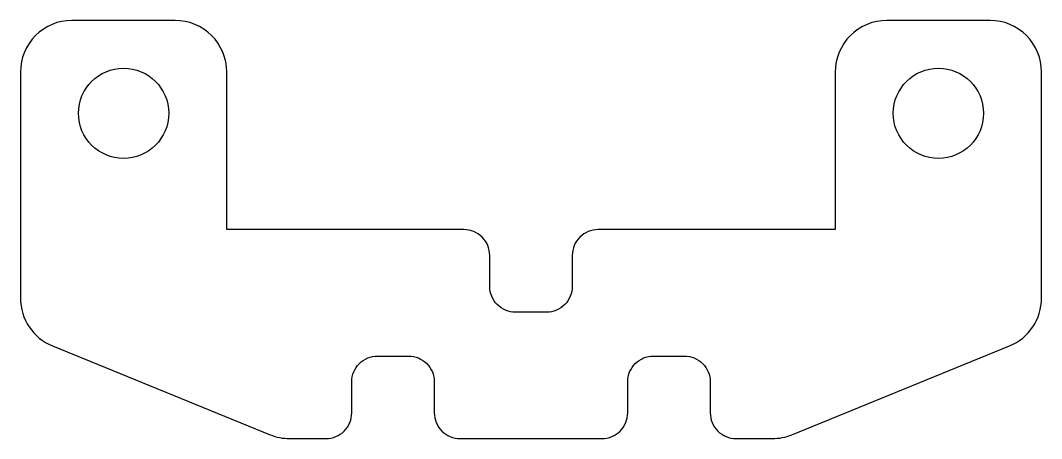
# Model space of a CAD drawing. Header units: millimetres. Extents: x -9.9 to 9.9, y -4 to 4.1.
import ezdxf

# ---------------------------------------------------------------- set-up
doc = ezdxf.new("R2010")
doc.units = ezdxf.units.MM
doc.layers.get('0').update_dxf_attribs({"linetype": 'CONTINUOUS'})

msp = doc.modelspace()

# ---------------------------------------------------------------- linework, layer by layer
msp.add_lwpolyline([(-1.875, -2.95), (-1.875, -3.55, 0.414214), (-1.375, -4.05), (1.375, -4.05, 0.414214), (1.875, -3.55), (1.875, -2.95, -0.414214), (2.375, -2.45), (2.975, -2.45, -0.414214), (3.475, -2.95), (3.475, -3.55, 0.414214), (3.975, -4.05), (4.679, -4.05, 0.097141), (5.057, -3.976), (9.278, -2.254, 0.304808), (9.9, -1.328), (9.9, 3.055, 0.414214), (8.9, 4.055), (6.9, 4.055, 0.414214), (5.9, 3.055), (5.9, 0), (1.3, 0, 0.414214), (0.8, -0.5), (0.8, -1.1, -0.414214), (0.3, -1.6), (-0.3, -1.6, -0.414214), (-0.8, -1.1), (-0.8, -0.5, 0.414214), (-1.3, 0), (-5.9, 0), (-5.9, 3.055, 0.414214), (-6.9, 4.055), (-8.9, 4.055, 0.414214), (-9.9, 3.055), (-9.9, -1.328, 0.304808), (-9.278, -2.254), (-5.057, -3.976, 0.097141), (-4.679, -4.05), (-3.975, -4.05, 0.414214), (-3.475, -3.55), (-3.475, -2.95, -0.414214), (-2.975, -2.45), (-2.375, -2.45, -0.414214)], format="xyb", close=True)
for centre in [(-7.9, 2.255), (7.9, 2.255)]:
    msp.add_circle(centre, 0.875)

doc.saveas('drawing.dxf')
